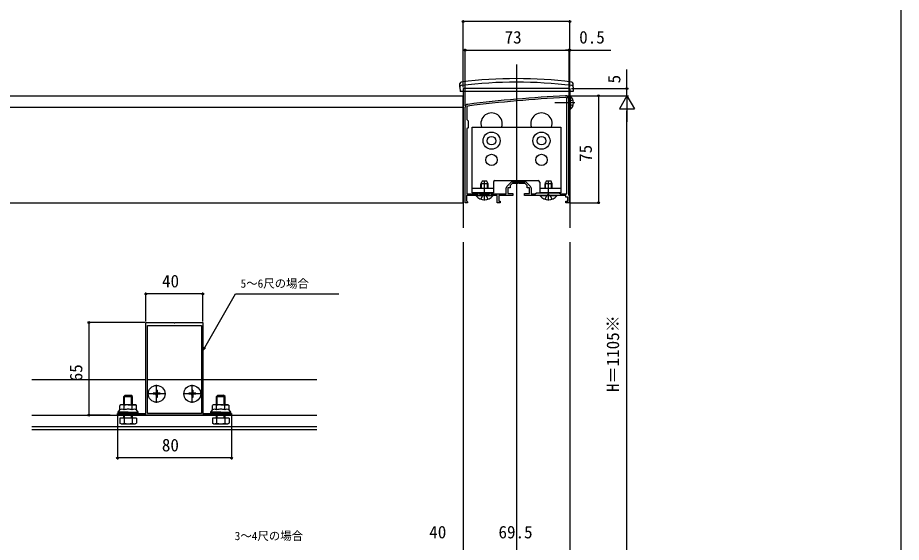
# Model space of a CAD drawing. Units: millimetres, scale not verified. Extents: x -525 to 525, y -783 to 779.
# Drawn here: x -95 to 525, y -342 to 26 of the extents above; entities that cross this region are included whole.
import ezdxf
from ezdxf.enums import TextEntityAlignment as Align

# ---------------------------------------------------------------- set-up
doc = ezdxf.new("R2010")
doc.units = ezdxf.units.MM
doc.header["$LTSCALE"] = 4
for name, color, linetype in [('0-2_YKK_11', 7, 'Continuous'), ('0-3_YKK_12', 2, 'Continuous'), ('0-4_YKK_13', 4, 'Continuous'), ('0-5_YKK_D', 6, 'Continuous'), ('0-6_YKK_ZWAK', 7, 'Continuous')]:
    doc.layers.add(name, color=color, linetype=linetype)
doc.styles.add('ＭＳ ゴシック', font='')
doc.styles.get('ＭＳ ゴシック').set_extended_font_data('MS Gothic')

msp = doc.modelspace()

# ---------------------------------------------------------------- linework, layer by layer
at = {"layer": '0-2_YKK_11'}
for p, q in [((290.3, -97.6), (290.3, -30.8)), ((248.239, -92.364), (251.064, -89.539)), ((252.124, -89.1), (260.876, -89.1)), ((261.936, -89.539), (264.761, -92.364))]:
    msp.add_line(p, q, dxfattribs=at)
for points in [[(291.5, -30.8), (291.5, -98.3), (292, -98.8), (292, -103.8), (289.5, -103.8), (289.5, -102.8), (291, -102.8), (291, -99.8), (289.5, -99.8), (289.5, -98.8), (282.958, -98.8), (282.775, -98.68), (282.225, -98.68), (282.042, -98.8), (277.958, -98.8), (277.775, -98.68), (277.225, -98.68), (277.042, -98.8), (271.958, -98.8), (271.775, -98.68), (271.225, -98.68), (271.042, -98.8), (260.5, -98.8), (260.5, -97.3), (264, -97.3), (264, -93.3), (262.5, -93.3), (262.5, -91.8), (261, -90.3), (256.958, -90.3), (256.775, -90.18), (256.225, -90.18), (256.042, -90.3), (252, -90.3), (250.5, -91.8), (250.5, -93.3), (249, -93.3), (249, -97.3), (252.5, -97.3), (252.5, -98.8)], [(252.5, -98.8), (242.5, -98.8), (242.5, -102.8), (243.5, -102.8), (243.5, -103.8), (241.5, -103.8), (241.5, -98.8), (232.958, -98.8), (232.775, -98.68), (232.225, -98.68), (232.042, -98.8), (220, -98.8), (220, -102.508), (220.25, -102.804), (220.5, -103.1), (220.5, -103.8), (219, -103.8), (219, -36.8)], [(220.2, -36.8), (220.2, -45.5), (221, -46.3), (221, -51.3), (220.2, -52.1), (220.2, -97.6), (228.1, -97.6), (228.1, -96.8), (229, -96.8), (229, -97.6), (236, -97.6), (236, -96.8), (236.9, -96.8), (236.9, -97.6), (247.8, -97.6), (247.8, -93.424)], [(265.2, -93.424), (265.2, -97.6), (268.2, -97.6), (269, -96.8), (285, -96.8), (285.8, -97.6), (290.3, -97.6)]]:
    msp.add_lwpolyline(points, dxfattribs=at)
for points in [[(55, -252.8), (-25, -252.8), (-25, -251.5), (-17.958, -251.5), (-17.775, -251.62), (-17.225, -251.62), (-17.042, -251.5), (-5, -251.5), (-5, -187.8), (14.542, -187.8), (14.725, -187.92), (15.275, -187.92), (15.458, -187.8), (35, -187.8), (35, -251.5), (47.042, -251.5), (47.225, -251.62), (47.775, -251.62), (47.958, -251.5), (55, -251.5)], [(-3.9, -251.5), (-3.9, -189.8), (33.9, -189.8), (33.9, -251.5)]]:
    msp.add_lwpolyline(points, close=True, dxfattribs=at)
for centre, radius, start, end in [((342.281, -1027.399), 999.996, 93.03159, 96.98007), ((342.281, -1027.399), 998.796, 93.03159, 96.98007), ((289.5, -30.8), 2, 359.99999, 93.0316), ((289.5, -30.8), 0.8, 359.99999, 93.03161), ((221, -36.8), 2, 96.98007, 179.99999), ((221, -36.8), 0.8, 96.98007, 179.99999), ((249.3, -93.424), 1.5, 134.99999, 179.99998), ((252.124, -90.6), 1.5, 90.00002, 135.00001), ((260.876, -90.6), 1.5, 44.99999, 89.99998), ((263.7, -93.424), 1.5, 0.00002, 45.00001)]:
    msp.add_arc(centre, radius, start, end, dxfattribs=at)
at = {"layer": '0-3_YKK_12'}
for p, q in [((255, -6.8), (255, -732.8)), ((292.5, -23.8), (217.5, -23.8)), ((217.5, -23.8), (217.5, -25.8)), ((292.5, -23.8), (292.5, -25.8)), ((-207.5, -28.803), (217.5, -28.803)), ((217.5, -25.8), (217.5, -121.36)), ((292.5, -25.8), (292.5, -121.36)), ((-207.5, -36.803), (217.5, -36.803)), ((217.5, -131.36), (217.5, -374.8)), ((292.5, -131.36), (292.5, -732.8)), ((-85, -227.8), (-5, -227.8)), ((-3.9, -227.8), (33.9, -227.8)), ((35, -227.8), (115, -227.8)), ((-85, -252.8), (115, -252.8)), ((-85, -260.8), (115, -260.8)), ((-85, -262.8), (115, -262.8))]:
    msp.add_line(p, q, dxfattribs=at)
msp.add_lwpolyline([(-207.5, -103.803), (217.5, -103.803), (217.5, -28.803)], dxfattribs=at)
for centre in [(237.5, -48.3), (272.5, -48.3)]:
    msp.add_arc(centre, 7.5, 340.52879, 199.47121, dxfattribs=at)
at = {"layer": '0-4_YKK_13'}
for p, q in [((215.3, -22.8), (215.347, -20.133)), ((215.3, -22.8), (215.352, -25.8)), ((294.7, -22.8), (294.648, -25.8)), ((294.7, -22.8), (294.653, -20.133)), ((294.648, -25.8), (215.352, -25.8)), ((292.5, -29.05), (292.5, -38.55)), ((292.727, -29.05), (292.5, -29.05)), ((292.727, -29.05), (292.727, -38.55)), ((296, -33.8), (281.946, -33.8)), ((292.593, -32.655), (291.984, -33.8)), ((292.593, -34.945), (291.984, -33.8)), ((294.609, -31.65), (292.593, -32.655)), ((294.609, -35.95), (292.593, -34.945)), ((292.727, -38.55), (292.5, -38.55)), ((230.8, -88.8), (230, -90.5)), ((230, -93.9), (230, -90.5)), ((235, -90.5), (230, -90.5)), ((230.433, -93.9), (230.433, -89.58)), ((234.2, -88.8), (230.8, -88.8)), ((232.5, -102.3), (232.5, -88.3)), ((235, -90.5), (234.2, -88.8)), ((234.567, -93.9), (234.567, -89.58)), ((235, -93.9), (235, -90.5)), ((239.75, -88.3), (270.25, -88.3)), ((271.25, -89.3), (271.25, -96.8)), ((275.8, -88.8), (275, -90.5)), ((275, -93.9), (275, -90.5)), ((280, -90.5), (275, -90.5)), ((275.433, -93.9), (275.433, -89.58)), ((279.2, -88.8), (275.8, -88.8)), ((277.5, -102.3), (277.5, -88.3)), ((280, -90.5), (279.2, -88.8)), ((279.567, -93.9), (279.567, -89.58)), ((280, -93.9), (280, -90.5)), ((238.75, -93.9), (224, -93.9)), ((226.6, -98.8), (238.4, -98.8)), ((226.6, -99.048), (226.6, -98.8)), ((238.4, -99.048), (226.6, -99.048)), ((230, -97.6), (230, -96.8)), ((230, -101.383), (231.355, -98.665)), ((230.433, -97.6), (230.433, -96.8)), ((232.5, -98.056), (231.355, -98.665)), ((232.5, -98.056), (233.645, -98.665)), ((235, -101.383), (233.645, -98.665)), ((234.567, -97.6), (234.567, -96.8)), ((235, -97.6), (235, -96.8)), ((238.4, -99.048), (238.4, -98.8)), ((286, -93.9), (271.25, -93.9)), ((271.6, -98.8), (283.4, -98.8)), ((271.6, -99.048), (271.6, -98.8)), ((283.4, -99.048), (271.6, -99.048)), ((275, -101.383), (276.355, -98.665)), ((277.5, -98.056), (276.355, -98.665)), ((277.5, -98.056), (278.645, -98.665)), ((280, -101.383), (278.645, -98.665)), ((283.4, -99.048), (283.4, -98.8)), ((2.85, -235.3), (2.15, -235.3)), ((2.15, -235.3), (2.15, -236.95)), ((2.5, -244.1), (2.5, -231.5)), ((2.85, -235.3), (2.85, -236.95)), ((27.85, -235.3), (27.15, -235.3)), ((27.15, -235.3), (27.15, -236.95)), ((27.5, -244.1), (27.5, -231.5)), ((27.85, -235.3), (27.85, -236.95)), ((-20.5, -239.8), (-14.5, -239.8)), ((-19.96, -245.5), (-19.96, -239.26)), ((-15.04, -245.5), (-15.04, -239.26)), ((8.8, -237.8), (-3.8, -237.8)), ((0, -237.45), (0, -238.15)), ((1.65, -237.45), (0, -237.45)), ((1.65, -238.15), (0, -238.15)), ((2.15, -238.65), (2.15, -240.3)), ((2.85, -240.3), (2.15, -240.3)), ((2.85, -238.65), (2.85, -240.3)), ((5, -237.45), (3.35, -237.45)), ((5, -238.15), (3.35, -238.15)), ((5, -237.45), (5, -238.15)), ((33.8, -237.8), (21.2, -237.8)), ((25, -237.45), (25, -238.15)), ((26.65, -237.45), (25, -237.45)), ((26.65, -238.15), (25, -238.15)), ((27.15, -238.65), (27.15, -240.3)), ((27.85, -240.3), (27.15, -240.3)), ((27.85, -238.65), (27.85, -240.3)), ((30, -237.45), (28.35, -237.45)), ((30, -238.15), (28.35, -238.15)), ((30, -237.45), (30, -238.15)), ((44.5, -239.8), (50.5, -239.8)), ((45.04, -245.5), (45.04, -239.26)), ((49.96, -245.5), (49.96, -239.26)), ((-22.5, -245.5), (-23.274, -245.947)), ((-23.274, -249.1), (-23.274, -245.947)), ((-17.5, -245.5), (-22.5, -245.5)), ((-20.387, -249.1), (-20.387, -245.947)), ((-17.5, -245.5), (-12.5, -245.5)), ((-14.613, -249.1), (-14.613, -245.947)), ((-12.5, -245.5), (-11.726, -245.947)), ((-11.726, -249.1), (-11.726, -245.947)), ((42.5, -245.5), (41.726, -245.947)), ((41.726, -249.1), (41.726, -245.947)), ((47.5, -245.5), (42.5, -245.5)), ((44.613, -249.1), (44.613, -245.947)), ((47.5, -245.5), (52.5, -245.5)), ((50.387, -249.1), (50.387, -245.947)), ((52.5, -245.5), (53.274, -245.947)), ((53.274, -249.1), (53.274, -245.947)), ((-24.5, -251.5), (-24.5, -250.7)), ((-17.5, -251.5), (-24.5, -251.5)), ((-20.5, -254.8), (-20.5, -252.8)), ((-19.96, -254.8), (-19.96, -252.8)), ((-17.5, -251.5), (-10.5, -251.5)), ((-15.04, -254.8), (-15.04, -252.8)), ((-14.5, -254.8), (-14.5, -252.8)), ((-10.5, -251.5), (-10.5, -250.7)), ((40.5, -251.5), (40.5, -250.7)), ((47.5, -251.5), (40.5, -251.5)), ((44.5, -254.8), (44.5, -252.8)), ((45.04, -254.8), (45.04, -252.8)), ((47.5, -251.5), (54.5, -251.5)), ((49.96, -254.8), (49.96, -252.8)), ((50.5, -254.8), (50.5, -252.8)), ((54.5, -251.5), (54.5, -250.7)), ((-22.5, -258.8), (-23.274, -258.354)), ((-22.5, -258.8), (-12.5, -258.8)), ((-20.387, -254.8), (-20.387, -258.354)), ((-14.613, -254.8), (-14.613, -258.354)), ((-12.5, -258.8), (-11.726, -258.354)), ((-11.726, -254.8), (-11.726, -258.354)), ((42.5, -258.8), (41.726, -258.354)), ((42.5, -258.8), (52.5, -258.8)), ((44.613, -254.8), (44.613, -258.354)), ((50.387, -254.8), (50.387, -258.354)), ((52.5, -258.8), (53.274, -258.354)), ((53.274, -254.8), (53.274, -258.354))]:
    msp.add_line(p, q, dxfattribs=at)
for points in [[(224, -96.8), (224, -50.8), (286, -50.8), (286, -96.8), (271.25, -96.8)], [(238.75, -89.3), (238.75, -96.8), (224, -96.8)], [(-20.5, -245.5), (-20.5, -239.8), (-19.5, -238.8), (-15.5, -238.8)], [(-14.5, -245.5), (-14.5, -239.8), (-15.5, -238.8)], [(44.5, -245.5), (44.5, -239.8), (45.5, -238.8), (49.5, -238.8)], [(50.5, -245.5), (50.5, -239.8), (49.5, -238.8)], [(-17.5, -250.7), (-24.5, -250.7), (-23.274, -249.1)], [(-17.5, -250.7), (-10.5, -250.7), (-11.726, -249.1)], [(47.5, -250.7), (40.5, -250.7), (41.726, -249.1)], [(47.5, -250.7), (54.5, -250.7), (53.274, -249.1)], [(-11.726, -254.8), (-23.274, -254.8), (-23.274, -258.354)], [(53.274, -254.8), (41.726, -254.8), (41.726, -258.354)]]:
    msp.add_lwpolyline(points, dxfattribs=at)
for centre, radius in [((237.5, -60.3), 6), ((272.5, -60.3), 6), ((237.5, -60.3), 3), ((272.5, -60.3), 3), ((237.5, -73.8), 4), ((272.5, -73.8), 4), ((2.5, -237.8), 5.9), ((27.5, -237.8), 5.9)]:
    msp.add_circle(centre, radius, dxfattribs=at)
for centre, radius, start, end in [((255, -336.8), 320, 83.0403, 96.9597), ((216.303, -22.647), 1, 97.02227, 179), ((216.346, -20.151), 1, 96.9597, 179), ((255, -336.8), 317.528, 82.97773, 97.02227), ((293.654, -20.151), 1, 1, 83.0403), ((293.697, -22.647), 1, 1, 82.97773), ((288.9, -33.8), 6.1, 308.85935, 51.14065), ((239.75, -89.3), 1, 90, 180), ((270.25, -89.3), 1, 0, 90), ((232.5, -94.1), 7.7, 219.98312, 320.01688), ((277.5, -94.1), 7.7, 219.98312, 320.01688), ((1.65, -236.95), 0.5, 270, 0), ((1.65, -238.65), 0.5, 0, 90), ((3.35, -236.95), 0.5, 180, 270), ((3.35, -238.65), 0.5, 90, 180), ((26.65, -236.95), 0.5, 270, 0), ((26.65, -238.65), 0.5, 0, 90), ((28.35, -236.95), 0.5, 180, 270), ((28.35, -238.65), 0.5, 90, 180), ((-21.83, -248.056), 2.556, 55.61575, 124.38425), ((-17.5, -255.054), 9.553, 90, 107.58795), ((-17.5, -255.054), 9.553, 72.41205, 90), ((-13.17, -248.056), 2.556, 55.61575, 124.38425), ((43.17, -248.056), 2.556, 55.61575, 124.38425), ((47.5, -255.054), 9.553, 90, 107.58795), ((47.5, -255.054), 9.553, 72.41205, 90), ((51.83, -248.056), 2.556, 55.61575, 124.38425), ((-21.83, -251.209), 2.556, 55.61575, 124.38425), ((-17.5, -258.207), 9.553, 90, 107.58795), ((-17.5, -258.207), 9.553, 72.41205, 90), ((-13.17, -251.209), 2.556, 55.61575, 124.38425), ((43.17, -251.209), 2.556, 55.61575, 124.38425), ((47.5, -258.207), 9.553, 90, 107.58795), ((47.5, -258.207), 9.553, 72.41205, 90), ((51.83, -251.209), 2.556, 55.61575, 124.38425), ((-21.83, -256.244), 2.556, 235.61575, 304.38425), ((-17.5, -249.247), 9.553, 252.41205, 287.58795), ((-13.17, -256.244), 2.556, 235.61575, 304.38425), ((43.17, -256.244), 2.556, 235.61575, 304.38425), ((47.5, -249.247), 9.553, 252.41205, 287.58795), ((51.83, -256.244), 2.556, 235.61575, 304.38425)]:
    msp.add_arc(centre, radius, start, end, dxfattribs=at)
for centre, start_param, end_param in [((-23, -250.7), 6.2831853, 7.8539816), ((-12, -250.7), 1.5707963, 3.1415927), ((42, -250.7), 6.2831853, 7.8539816), ((53, -250.7), 1.5707963, 3.1415927)]:
    msp.add_ellipse(centre, major_axis=(-1.5, 0), ratio=0.533333, start_param=start_param, end_param=end_param, dxfattribs=at)
at = {"layer": '0-5_YKK_D'}
for p, q in [((217.5, -22.8), (217.5, 24.2)), ((292.5, 23.2), (217.5, 23.2)), ((292.5, -22.8), (292.5, 24.2)), ((219, -35.8), (219, 4.2)), ((219, 3.2), (292, 3.2)), ((292, 3.2), (289.45, 3.2)), ((292, -97.924), (292, 4.2)), ((292, -97.924), (292, 4.2)), ((292, 3.2), (292.5, 3.2)), ((292.5, -22.8), (292.5, 4.2)), ((292.5, 3.2), (321.1, 3.2)), ((293.5, -23.8), (333.5, -23.8)), ((290.5, -28.8), (333.5, -28.8)), ((290.5, -28.8), (313.5, -28.8)), ((290.5, -28.8), (333.5, -28.8)), ((312.5, -28.8), (312.5, -103.8)), ((332.5, -28.8), (327.25, -37.893)), ((332.5, -28.8), (337.75, -37.893)), ((332.5, -28.8), (332.5, -46.987)), ((327.25, -37.893), (337.75, -37.893)), ((332.5, -353.3), (332.5, -39.3)), ((292.7, -103.8), (313.5, -103.8)), ((-5, -187.1), (-5, -166.8)), ((35, -187.1), (35, -166.8)), ((35, -167.8), (-5, -167.8)), ((-5.7, -187.8), (-46, -187.8)), ((-45, -187.8), (-45, -252.8)), ((-30, -252.8), (-46, -252.8)), ((-25, -253.5), (-25, -283.8)), ((55, -253.5), (55, -283.8)), ((55, -282.8), (-25, -282.8))]:
    msp.add_line(p, q, dxfattribs=at)
for points in [[(332.5, -28.8), (332.5, -23.8), (332.5, -10.295)], [(35, -207.477), (36.275, -205.268), (57.907, -167.8), (130.412, -167.8)], [(36.867, -205.61), (35, -207.477), (35.683, -204.927)]]:
    msp.add_lwpolyline(points, dxfattribs=at)
for centre in [(217.5, 23.2), (292.5, 23.2), (219, 3.2), (292, 3.2), (292, 3.2), (292.5, 3.2), (332.5, -23.8), (312.5, -28.8), (312.5, -103.8), (-5, -167.8), (35, -167.8), (-45, -187.8), (-45, -252.8), (-25, -282.8), (55, -282.8)]:
    msp.add_circle(centre, 0.637, dxfattribs=at)
at = {"layer": '0-6_YKK_ZWAK'}
msp.add_lwpolyline([(-525, -782.8), (525, -782.8), (525, 747.2)], dxfattribs=at)

# ---------------------------------------------------------------- texts
at = {"layer": '0-5_YKK_D', "style": 'ＭＳ ゴシック'}
for s, height, p in [('73', 8.798, (246.636, 5.2)), ('0.5', 8.798, (298.986, 5.2)), ('40', 8.798, (6.273, -165.8)), ('5～6尺の場合', 5.865, (61.366, -165.164)), ('80', 8.798, (6.17, -280.8)), ('3～4尺の場合', 5.865, (57.24, -342.164)), ('40', 8.798, (193.773, -341.8)), ('69.5', 8.798, (242.352, -341.8))]:
    msp.add_text(s, height=height, dxfattribs=at).set_placement(p, align=Align.BOTTOM_LEFT)
for s, p in [('5', (330.5, -20.136)), ('75', (310.5, -75.164)), ('H＝1105※', (329.614, -236.595)), ('65', (-47, -229.062))]:
    msp.add_text(s, height=8.798, rotation=90, dxfattribs=at).set_placement(p, align=Align.BOTTOM_LEFT)

doc.saveas('drawing.dxf')
